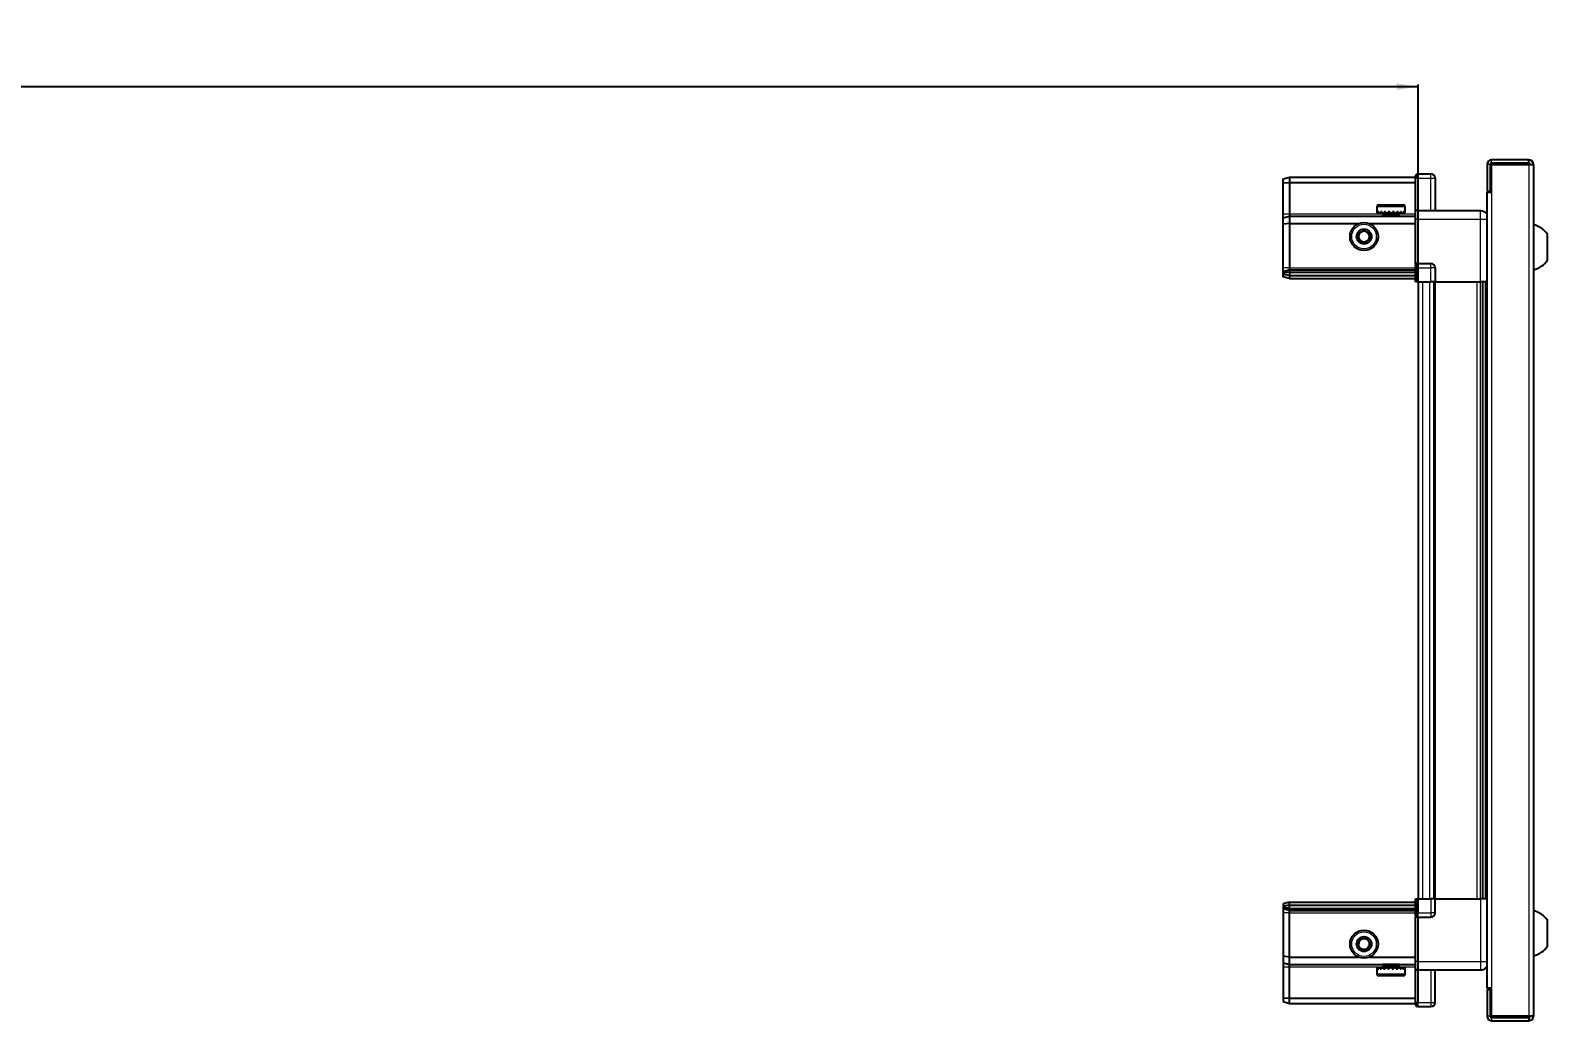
# Model space of a CAD drawing. Header units: millimetres. Extents: x 899 to 4126, y -416 to 1819.
# Drawn here: x 2619 to 3322, y 1294 to 1754 of the extents above; entities that cross this region are included whole.
import ezdxf

# ---------------------------------------------------------------- set-up
doc = ezdxf.new("R2010")
doc.units = ezdxf.units.MM
doc.layers.add('FORMAT', color=7, linetype='Continuous')
doc.styles.add('SLDTEXTSTYLE0', font='TXT', dxfattribs={"width": 0.75})
doc.dimstyles.new('SLDDIMSTYLE0', dxfattribs={"dimtxt": 20, "dimasz": 10, "dimexe": 0, "dimexo": 0.0625, "dimgap": 5, "dimtad": 2, "dimdec": 1, "dimrnd": 1e-09, "dimzin": 12, "dimdsep": 46, "dimtxsty": 'SLDTEXTSTYLE0', "dimsah": 1, "dimcen": 0.09, "dimadec": 0, "dimazin": 3, "dimtfac": 1, "dimtofl": 0, "dimtmove": 0, "dimatfit": 3, "dimfxl": 0, "dimfrac": 2, "dimtolj": 1, "dimtzin": 12, "dimarcsym": 0})

# ---------------------------------------------------------------- blocks, each defined once
blk = doc.blocks.new('_D_4')
at = {"layer": 'FORMAT'}
for p, q in [((1762.2, 1636.94), (1762.2, 1728.43)), ((1762.2, 1727.43), (3262.2, 1727.43)), ((3262.2, 1636.94), (3262.2, 1728.43))]:
    blk.add_line(p, q, dxfattribs=at)
for points in [[(1762.2, 1727.43), (1772.2, 1725.9), (1772.2, 1728.97)], [(3262.2, 1727.43), (3252.2, 1728.97), (3252.2, 1725.9)]]:
    blk.add_solid(points, dxfattribs=at)
at = {"layer": 'FORMAT', "insert": (2482.64, 1753.22), "char_height": 20, "attachment_point": 1, "style": 'SLDTEXTSTYLE0'}
blk.add_mtext('1500', dxfattribs=at)

msp = doc.modelspace()

# ---------------------------------------------------------------- linework, layer by layer
at = {"color": 7, "linetype": 'Continuous', "lineweight": 25}
for p, q in [((3294.05, 1691.33), (3294.05, 1678.93)), ((3295.55, 1691.33), (3295.55, 1678.93)), ((3296.05, 1678.43), (3296.05, 1691.33)), ((3296.05, 1691.33), (3313.45, 1691.33)), ((3313.45, 1693.43), (3296.15, 1693.43)), ((3313.45, 1691.93), (3296.15, 1691.93)), ((3313.45, 1691.93), (3313.45, 1693.43)), ((3313.45, 1691.33), (3315.55, 1691.33)), ((3315.55, 1691.33), (3315.55, 1296.53)), ((3199.55, 1684.63), (3202.55, 1685.43)), ((3199.55, 1682.78), (3199.55, 1684.63)), ((3199.55, 1682.78), (3202.55, 1682.93)), ((3199.55, 1668.43), (3199.55, 1682.78)), ((3202.55, 1685.43), (3202.55, 1682.93)), ((3202.55, 1685.43), (3260.85, 1685.43)), ((3202.55, 1682.93), (3202.55, 1668.43)), ((3202.55, 1682.93), (3260.85, 1682.93)), ((3261.71, 1686.93), (3260.85, 1686.43)), ((3261.71, 1686.93), (3260.85, 1686.43)), ((3260.85, 1686.43), (3260.85, 1684.93)), ((3260.85, 1670.13), (3260.85, 1684.93)), ((3262.05, 1686.93), (3261.71, 1686.93)), ((3262.05, 1686.93), (3261.71, 1686.93)), ((3262.05, 1686.93), (3262.05, 1686.93)), ((3262.05, 1684.93), (3262.05, 1686.93)), ((3262.05, 1686.93), (3268.05, 1686.93)), ((3262.05, 1684.93), (3262.05, 1670.13)), ((3270.05, 1684.93), (3270.05, 1669.93)), ((3293.95, 1678.43), (3293.95, 1309.43)), ((3293.95, 1678.43), (3296.05, 1678.43)), ((3294.05, 1678.93), (3295.55, 1678.93)), ((3199.55, 1666.63), (3199.55, 1668.43)), ((3199.55, 1666.63), (3202.55, 1667.43)), ((3199.55, 1663.6), (3199.55, 1666.63)), ((3202.55, 1668.43), (3202.55, 1667.43)), ((3202.55, 1667.43), (3202.55, 1663.93)), ((3202.55, 1667.43), (3260.85, 1667.43)), ((3243.05, 1671.83), (3243.05, 1668.93)), ((3243.05, 1668.93), (3243.09, 1668.93)), ((3243.21, 1669.43), (3243.09, 1669.43)), ((3243.09, 1669.43), (3243.09, 1668.93)), ((3243.09, 1668.93), (3243.21, 1668.93)), ((3243.21, 1669.43), (3243.21, 1668.93)), ((3243.21, 1668.93), (3243.62, 1668.93)), ((3243.96, 1669.43), (3243.62, 1669.43)), ((3243.62, 1669.43), (3243.62, 1668.93)), ((3243.62, 1668.93), (3243.96, 1668.93)), ((3243.85, 1672.63), (3255.25, 1672.63)), ((3243.96, 1669.43), (3243.96, 1668.93)), ((3243.96, 1668.93), (3244.73, 1668.93)), ((3245.25, 1669.43), (3244.73, 1669.43)), ((3244.73, 1669.43), (3244.73, 1668.93)), ((3244.73, 1668.93), (3245.25, 1668.93)), ((3245.15, 1668.93), (3245.15, 1668.83)), ((3245.15, 1668.83), (3253.95, 1668.83)), ((3245.25, 1669.43), (3245.25, 1668.93)), ((3245.25, 1668.93), (3246.31, 1668.93)), ((3245.55, 1668.43), (3246.24, 1667.95)), ((3245.55, 1668.43), (3253.55, 1668.43)), ((3246.24, 1667.95), (3245.55, 1667.47)), ((3245.55, 1667.47), (3245.55, 1667.43)), ((3245.55, 1667.47), (3253.55, 1667.47)), ((3246.24, 1667.95), (3252.86, 1667.95)), ((3246.97, 1669.43), (3246.31, 1669.43)), ((3246.31, 1669.43), (3246.31, 1668.93)), ((3246.31, 1668.93), (3246.97, 1668.93)), ((3246.97, 1669.43), (3246.97, 1668.93)), ((3246.97, 1668.93), (3248.21, 1668.93)), ((3248.94, 1669.43), (3248.21, 1669.43)), ((3248.21, 1669.43), (3248.21, 1668.93)), ((3248.21, 1668.93), (3248.64, 1668.93)), ((3248.64, 1669.43), (3248.64, 1668.93)), ((3248.94, 1669.43), (3248.94, 1668.93)), ((3248.94, 1668.93), (3250.24, 1668.93)), ((3250.97, 1669.43), (3250.24, 1669.43)), ((3250.24, 1669.43), (3250.24, 1668.93)), ((3250.51, 1669.43), (3250.51, 1668.93)), ((3250.51, 1668.93), (3250.97, 1668.93)), ((3250.97, 1669.43), (3250.97, 1668.93)), ((3250.97, 1668.93), (3252.2, 1668.93)), ((3252.86, 1669.43), (3252.2, 1669.43)), ((3252.2, 1669.43), (3252.2, 1668.93)), ((3252.2, 1668.93), (3252.86, 1668.93)), ((3252.86, 1669.43), (3252.86, 1668.93)), ((3252.86, 1668.93), (3253.91, 1668.93)), ((3252.86, 1667.95), (3253.55, 1668.43)), ((3253.55, 1667.47), (3252.86, 1667.95)), ((3253.55, 1667.43), (3253.55, 1667.47)), ((3254.43, 1669.43), (3253.91, 1669.43)), ((3253.91, 1669.43), (3253.91, 1668.93)), ((3253.91, 1668.93), (3254.43, 1668.93)), ((3253.95, 1668.83), (3253.95, 1668.93)), ((3254.43, 1669.43), (3254.43, 1668.93)), ((3254.43, 1668.93), (3255.18, 1668.93)), ((3255.52, 1669.43), (3255.18, 1669.43)), ((3255.18, 1669.43), (3255.18, 1668.93)), ((3255.18, 1668.93), (3255.52, 1668.93)), ((3255.52, 1669.43), (3255.52, 1668.93)), ((3255.52, 1668.93), (3255.91, 1668.93)), ((3256.02, 1669.43), (3255.91, 1669.43)), ((3255.91, 1669.43), (3255.91, 1668.93)), ((3255.91, 1668.93), (3256.02, 1668.93)), ((3256.02, 1669.43), (3256.02, 1668.93)), ((3256.02, 1668.93), (3256.05, 1668.93)), ((3256.05, 1668.93), (3256.05, 1671.83)), ((3260.85, 1669.93), (3260.85, 1670.13)), ((3262.05, 1669.93), (3260.85, 1669.93)), ((3260.85, 1665.93), (3260.85, 1669.93)), ((3262.05, 1670.13), (3262.05, 1669.93)), ((3262.05, 1669.93), (3262.05, 1665.93)), ((3262.05, 1669.93), (3291.05, 1669.93)), ((3202.55, 1663.93), (3199.55, 1663.6)), ((3199.55, 1643.43), (3199.55, 1663.6)), ((3202.55, 1663.93), (3202.55, 1643.43)), ((3202.55, 1663.93), (3234.55, 1663.93)), ((3239.55, 1663.93), (3260.85, 1663.93)), ((3260.85, 1645.63), (3260.85, 1665.93)), ((3262.05, 1665.93), (3262.05, 1645.63)), ((3322.15, 1646.93), (3322.15, 1658.93)), ((3260.85, 1645.43), (3260.85, 1645.63)), ((3262.05, 1645.43), (3260.85, 1645.43)), ((3260.85, 1645.43), (3260.85, 1644.76)), ((3262.05, 1645.63), (3262.05, 1645.43)), ((3262.05, 1643.43), (3262.05, 1645.43)), ((3262.05, 1643.43), (3262.05, 1645.43)), ((3262.05, 1645.43), (3268.05, 1645.43)), ((3199.55, 1641.63), (3199.55, 1643.43)), ((3202.55, 1642.43), (3199.55, 1641.63)), ((3199.55, 1640.89), (3199.55, 1641.63)), ((3202.55, 1641.43), (3199.55, 1640.89)), ((3199.55, 1640.39), (3199.55, 1640.89)), ((3199.55, 1639.24), (3199.55, 1640.39)), ((3202.55, 1639.93), (3199.55, 1640.39)), ((3202.55, 1638.43), (3199.55, 1639.24)), ((3202.55, 1643.43), (3202.55, 1642.43)), ((3202.55, 1642.43), (3202.55, 1641.43)), ((3202.55, 1642.43), (3260.85, 1642.43)), ((3202.55, 1641.43), (3202.55, 1639.93)), ((3202.55, 1641.43), (3260.85, 1641.43)), ((3202.55, 1639.93), (3260.85, 1639.93)), ((3202.55, 1639.93), (3202.55, 1638.43)), ((3202.55, 1638.43), (3260.85, 1638.43)), ((3260.85, 1636.93), (3260.85, 1644.76)), ((3261.71, 1643.43), (3261.71, 1636.93)), ((3262.05, 1643.43), (3262.05, 1636.93)), ((3270.05, 1643.43), (3270.05, 1636.93)), ((3261.71, 1636.93), (3260.85, 1636.93)), ((3262.05, 1636.93), (3261.71, 1636.93)), ((3262.05, 1636.93), (3268.05, 1636.93)), ((3262.2, 1636.93), (3262.2, 1350.93)), ((3270.05, 1636.93), (3268.05, 1636.93)), ((3269.4, 1636.93), (3269.4, 1350.93)), ((3270.05, 1636.93), (3291.05, 1636.93)), ((3292.07, 1350.93), (3292.07, 1636.93)), ((3292.11, 1350.93), (3292.11, 1636.93)), ((3293.9, 1636.93), (3293.9, 1350.93)), ((3260.85, 1343.11), (3260.85, 1350.93)), ((3260.85, 1350.93), (3261.71, 1350.93)), ((3261.71, 1350.93), (3261.71, 1350.93)), ((3261.71, 1350.93), (3261.71, 1344.43)), ((3262.05, 1350.93), (3261.71, 1350.93)), ((3262.05, 1350.93), (3262.05, 1344.43)), ((3262.05, 1350.93), (3262.05, 1350.93)), ((3262.05, 1350.93), (3268.05, 1350.93)), ((3262.05, 1350.93), (3262.05, 1344.43)), ((3270.05, 1350.93), (3268.05, 1350.93)), ((3270.05, 1344.43), (3270.05, 1350.93)), ((3270.05, 1350.93), (3291.05, 1350.93)), ((3202.55, 1349.43), (3199.55, 1348.63)), ((3199.55, 1348.63), (3199.55, 1347.48)), ((3202.55, 1347.93), (3199.55, 1347.48)), ((3199.55, 1347.48), (3199.55, 1346.98)), ((3202.55, 1346.43), (3199.55, 1346.98)), ((3199.55, 1346.98), (3199.55, 1346.24)), ((3202.55, 1345.43), (3199.55, 1346.24)), ((3199.55, 1346.24), (3199.55, 1344.43)), ((3199.55, 1344.43), (3199.55, 1324.27)), ((3202.55, 1347.93), (3202.55, 1349.43)), ((3202.55, 1349.43), (3260.85, 1349.43)), ((3202.55, 1346.43), (3202.55, 1347.93)), ((3202.55, 1347.93), (3260.85, 1347.93)), ((3202.55, 1346.43), (3260.85, 1346.43)), ((3202.55, 1345.43), (3202.55, 1346.43)), ((3202.55, 1345.43), (3260.85, 1345.43)), ((3202.55, 1344.43), (3202.55, 1345.43)), ((3202.55, 1323.93), (3202.55, 1344.43)), ((3260.85, 1343.11), (3260.85, 1342.43)), ((3262.05, 1342.43), (3262.05, 1344.43)), ((3262.05, 1342.43), (3260.85, 1342.43)), ((3260.85, 1342.23), (3260.85, 1342.43)), ((3260.85, 1321.93), (3260.85, 1342.23)), ((3262.05, 1342.43), (3262.05, 1342.23)), ((3262.05, 1342.43), (3268.05, 1342.43)), ((3262.05, 1342.23), (3262.05, 1321.93)), ((3322.15, 1328.93), (3322.15, 1340.93)), ((3202.55, 1323.93), (3199.55, 1324.27)), ((3199.55, 1324.27), (3199.55, 1321.24)), ((3202.55, 1323.93), (3234.55, 1323.93)), ((3202.55, 1320.43), (3202.55, 1323.93)), ((3239.55, 1323.93), (3260.85, 1323.93)), ((3199.55, 1321.24), (3202.55, 1320.43)), ((3199.55, 1321.24), (3199.55, 1319.43)), ((3199.55, 1319.43), (3199.55, 1305.09)), ((3202.55, 1320.43), (3260.85, 1320.43)), ((3202.55, 1319.43), (3202.55, 1320.43)), ((3202.55, 1304.93), (3202.55, 1319.43)), ((3243.05, 1318.93), (3243.05, 1316.03)), ((3243.07, 1318.93), (3243.05, 1318.93)), ((3243.07, 1318.43), (3243.07, 1318.93)), ((3243.16, 1318.93), (3243.07, 1318.93)), ((3243.07, 1318.43), (3243.16, 1318.43)), ((3243.16, 1318.43), (3243.16, 1318.93)), ((3243.54, 1318.93), (3243.16, 1318.93)), ((3243.54, 1318.43), (3243.54, 1318.93)), ((3243.86, 1318.93), (3243.54, 1318.93)), ((3243.54, 1318.43), (3243.86, 1318.43)), ((3255.25, 1315.23), (3243.85, 1315.23)), ((3243.86, 1318.43), (3243.86, 1318.93)), ((3244.59, 1318.93), (3243.86, 1318.93)), ((3244.59, 1318.43), (3244.59, 1318.93)), ((3245.1, 1318.93), (3244.59, 1318.93)), ((3244.59, 1318.43), (3245.1, 1318.43)), ((3245.1, 1318.43), (3245.1, 1318.93)), ((3246.14, 1318.93), (3245.1, 1318.93)), ((3245.15, 1319.03), (3245.15, 1318.93)), ((3253.95, 1319.03), (3245.15, 1319.03)), ((3245.55, 1320.43), (3245.55, 1320.4)), ((3245.55, 1320.4), (3246.24, 1319.92)), ((3253.55, 1320.4), (3245.55, 1320.4)), ((3246.24, 1319.92), (3245.55, 1319.43)), ((3253.55, 1319.43), (3245.55, 1319.43)), ((3246.14, 1318.43), (3246.14, 1318.93)), ((3246.79, 1318.93), (3246.14, 1318.93)), ((3246.14, 1318.43), (3246.79, 1318.43)), ((3252.86, 1319.92), (3246.24, 1319.92)), ((3246.79, 1318.43), (3246.79, 1318.93)), ((3248.01, 1318.93), (3246.79, 1318.93)), ((3248.01, 1318.43), (3248.01, 1318.93)), ((3248.51, 1318.93), (3248.01, 1318.93)), ((3248.01, 1318.43), (3248.74, 1318.43)), ((3248.51, 1318.43), (3248.51, 1318.93)), ((3248.74, 1318.43), (3248.74, 1318.93)), ((3250.04, 1318.93), (3248.74, 1318.93)), ((3250.04, 1318.43), (3250.04, 1318.93)), ((3250.04, 1318.43), (3250.77, 1318.43)), ((3250.38, 1318.43), (3250.38, 1318.93)), ((3250.77, 1318.93), (3250.38, 1318.93)), ((3250.77, 1318.43), (3250.77, 1318.93)), ((3252.02, 1318.93), (3250.77, 1318.93)), ((3252.02, 1318.43), (3252.02, 1318.93)), ((3252.69, 1318.93), (3252.02, 1318.93)), ((3252.02, 1318.43), (3252.69, 1318.43)), ((3252.69, 1318.43), (3252.69, 1318.93)), ((3253.76, 1318.93), (3252.69, 1318.93)), ((3252.86, 1319.92), (3253.55, 1320.4)), ((3253.55, 1319.43), (3252.86, 1319.92)), ((3253.55, 1320.4), (3253.55, 1320.43)), ((3253.76, 1318.43), (3253.76, 1318.93)), ((3254.29, 1318.93), (3253.76, 1318.93)), ((3253.76, 1318.43), (3254.29, 1318.43)), ((3253.95, 1318.93), (3253.95, 1319.03)), ((3254.29, 1318.43), (3254.29, 1318.93)), ((3255.08, 1318.93), (3254.29, 1318.93)), ((3255.08, 1318.43), (3255.08, 1318.93)), ((3255.43, 1318.93), (3255.08, 1318.93)), ((3255.08, 1318.43), (3255.43, 1318.43)), ((3255.43, 1318.43), (3255.43, 1318.93)), ((3255.86, 1318.93), (3255.43, 1318.93)), ((3255.86, 1318.43), (3255.86, 1318.93)), ((3256, 1318.93), (3255.86, 1318.93)), ((3255.86, 1318.43), (3256, 1318.43)), ((3256, 1318.43), (3256, 1318.93)), ((3256.05, 1318.93), (3256, 1318.93)), ((3256.05, 1316.03), (3256.05, 1318.93)), ((3260.85, 1317.93), (3260.85, 1321.93)), ((3262.05, 1317.93), (3260.85, 1317.93)), ((3260.85, 1317.73), (3260.85, 1317.93)), ((3260.85, 1302.93), (3260.85, 1317.73)), ((3262.05, 1321.93), (3262.05, 1317.93)), ((3262.05, 1317.93), (3262.05, 1317.73)), ((3262.05, 1317.93), (3291.05, 1317.93)), ((3262.05, 1317.73), (3262.05, 1302.93)), ((3262.05, 1317.73), (3262.05, 1302.93)), ((3270.05, 1302.93), (3270.05, 1317.93)), ((3296.05, 1309.43), (3293.95, 1309.43)), ((3294.05, 1308.93), (3294.05, 1296.53)), ((3294.05, 1308.93), (3295.55, 1308.93)), ((3295.55, 1308.93), (3295.55, 1296.53)), ((3296.05, 1296.53), (3296.05, 1309.43)), ((3199.55, 1305.09), (3202.55, 1304.93)), ((3199.55, 1305.09), (3199.55, 1303.24)), ((3199.55, 1303.24), (3202.55, 1302.43)), ((3202.55, 1304.93), (3260.85, 1304.93)), ((3202.55, 1302.43), (3202.55, 1304.93)), ((3202.55, 1302.43), (3260.85, 1302.43)), ((3260.85, 1302.93), (3260.85, 1301.43)), ((3260.85, 1301.43), (3261.71, 1300.93)), ((3262.05, 1300.93), (3261.71, 1300.93)), ((3262.05, 1300.93), (3262.05, 1302.93)), ((3262.05, 1300.93), (3268.05, 1300.93)), ((3313.45, 1296.53), (3296.05, 1296.53)), ((3296.15, 1295.93), (3313.45, 1295.93)), ((3296.15, 1294.43), (3313.45, 1294.43)), ((3315.55, 1296.53), (3313.45, 1296.53)), ((3313.45, 1295.93), (3313.45, 1294.43))]:
    msp.add_line(p, q, dxfattribs=at)
at = {"color": 8, "linetype": 'Continuous', "lineweight": 18}
for p, q in [((3295.55, 1691.33), (3294.05, 1691.33)), ((3296.15, 1691.93), (3296.15, 1693.43)), ((3313.45, 1691.33), (3313.45, 1296.53)), ((3262.05, 1684.93), (3260.85, 1684.93)), ((3262.05, 1684.93), (3268.05, 1684.93)), ((3268.05, 1684.93), (3268.05, 1686.93)), ((3268.05, 1669.93), (3268.05, 1684.93)), ((3268.05, 1684.93), (3270.05, 1684.93)), ((3296.05, 1678.43), (3296.05, 1309.43)), ((3199.55, 1668.43), (3202.55, 1668.43)), ((3202.55, 1668.43), (3245.55, 1668.43)), ((3243.05, 1671.83), (3256.05, 1671.83)), ((3253.55, 1668.43), (3260.85, 1668.43)), ((3260.85, 1670.13), (3262.05, 1670.13)), ((3262.05, 1665.93), (3260.85, 1665.93)), ((3262.05, 1665.93), (3291.05, 1665.93)), ((3291.05, 1636.93), (3291.05, 1665.93)), ((3260.85, 1645.63), (3262.05, 1645.63)), ((3268.05, 1643.43), (3268.05, 1645.43)), ((3202.55, 1643.43), (3199.55, 1643.43)), ((3202.55, 1643.43), (3260.85, 1643.43)), ((3262.05, 1643.43), (3261.71, 1643.43)), ((3262.05, 1643.43), (3268.05, 1643.43)), ((3268.05, 1636.93), (3268.05, 1643.43)), ((3270.05, 1643.43), (3268.05, 1643.43)), ((3264.2, 1636.93), (3264.2, 1350.93)), ((3267.4, 1636.93), (3267.4, 1350.93)), ((3270.05, 1636.93), (3270.05, 1350.93)), ((3289.45, 1350.93), (3289.45, 1636.93)), ((3290.86, 1636.93), (3290.86, 1350.93)), ((3293.31, 1350.93), (3293.31, 1636.93)), ((3262.05, 1350.93), (3261.71, 1350.93)), ((3268.05, 1350.93), (3268.05, 1344.43)), ((3291.05, 1350.93), (3291.05, 1321.93)), ((3202.55, 1344.43), (3199.55, 1344.43)), ((3202.55, 1344.43), (3260.85, 1344.43)), ((3262.05, 1344.43), (3261.71, 1344.43)), ((3262.05, 1344.43), (3268.05, 1344.43)), ((3270.05, 1344.43), (3268.05, 1344.43)), ((3268.05, 1344.43), (3268.05, 1342.43)), ((3262.05, 1342.23), (3260.85, 1342.23)), ((3199.55, 1319.43), (3202.55, 1319.43)), ((3202.55, 1319.43), (3245.55, 1319.43)), ((3256.05, 1316.03), (3243.05, 1316.03)), ((3253.55, 1319.43), (3260.85, 1319.43)), ((3262.05, 1321.93), (3260.85, 1321.93)), ((3262.05, 1317.73), (3260.85, 1317.73)), ((3262.05, 1321.93), (3291.05, 1321.93)), ((3268.05, 1317.93), (3268.05, 1302.93)), ((3262.05, 1302.93), (3260.85, 1302.93)), ((3262.05, 1302.93), (3268.05, 1302.93)), ((3268.05, 1302.93), (3270.05, 1302.93)), ((3268.05, 1302.93), (3268.05, 1300.93)), ((3295.55, 1296.53), (3294.05, 1296.53)), ((3296.15, 1295.93), (3296.15, 1294.43))]:
    msp.add_line(p, q, dxfattribs=at)
at = {"color": 7, "linetype": 'Continuous', "lineweight": 25}
for centre, radius in [((3237.05, 1657.93), 6.5), ((3237.05, 1657.93), 3.46), ((3237.05, 1329.93), 6.5), ((3237.05, 1329.93), 3.46)]:
    msp.add_circle(centre, radius, dxfattribs=at)
at = {"color": 8, "linetype": 'Continuous', "lineweight": 18}
for centre in [(3237.05, 1657.93), (3237.05, 1329.93)]:
    msp.add_circle(centre, 5.7, dxfattribs=at)
at = {"color": 7, "linetype": 'Continuous', "lineweight": 25}
for centre, radius, start, end in [((3296.15, 1691.33), 2.1, 90, 180), ((3296.15, 1691.33), 0.6, 90, 180), ((3313.45, 1691.33), 2.1, 0, 90), ((3313.45, 1691.33), 0.6, 0, 90), ((3268.05, 1684.93), 2, 0, 90), ((3243.85, 1671.83), 0.8, 90, 180), ((3245.15, 1668.43), 0.4, 0, 90), ((3253.95, 1668.43), 0.4, 90, 180), ((3255.25, 1671.83), 0.8, 0, 90), ((3237.05, 1657.93), 2.5, 120.74103, 180.74103), ((3237.05, 1657.93), 2.5, 60.74103, 120.74103), ((3237.05, 1657.93), 2.5, 0.74103, 60.74103), ((3312.52, 1651.91), 11.91, 36.1266, 75.29965), ((3237.05, 1657.93), 2.5, 180.74103, 240.74103), ((3237.05, 1657.93), 2.5, 240.74103, 300.74103), ((3237.05, 1657.93), 2.5, 300.74103, 0.74103), ((3268.05, 1643.43), 2, 0, 90), ((3312.52, 1653.96), 11.91, 284.70035, 323.8734), ((3268.05, 1344.43), 2, 270, 0), ((3312.52, 1333.91), 11.91, 36.1266, 75.29965), ((3237.05, 1329.93), 2.5, 155.91157, 215.91157), ((3237.05, 1329.93), 2.5, 95.91157, 155.91157), ((3237.05, 1329.93), 2.5, 35.91157, 95.91157), ((3237.05, 1329.93), 2.5, 335.91157, 35.91157), ((3237.05, 1329.93), 2.5, 215.91157, 275.91157), ((3237.05, 1329.93), 2.5, 275.91157, 335.91157), ((3312.52, 1335.96), 11.91, 284.70035, 323.8734), ((3243.85, 1316.03), 0.8, 180, 270), ((3245.15, 1319.43), 0.4, 270, 0), ((3253.95, 1319.43), 0.4, 180, 270), ((3255.25, 1316.03), 0.8, 270, 0), ((3268.05, 1302.93), 2, 270, 0), ((3296.15, 1296.53), 2.1, 180, 270), ((3296.15, 1296.53), 0.6, 180, 270), ((3313.45, 1296.53), 0.6, 270, 0), ((3313.45, 1296.53), 2.1, 270, 0)]:
    msp.add_arc(centre, radius, start, end, dxfattribs=at)
for centre, start_param, end_param in [((3258.25, 1643.43), 0, 0.722734), ((3258.25, 1344.43), 5.560451, 6.283185)]:
    msp.add_ellipse(centre, major_axis=(3.46, 0), ratio=0.57735, start_param=start_param, end_param=end_param, dxfattribs=at)
for points, knots in [([(3291.05, 1669.93), (3291.49, 1669.89), (3292.17, 1669.82), (3292.98, 1669.38), (3293.53, 1668.94), (3293.81, 1668.57), (3293.95, 1668.39)], [0, 0, 0, 0, 0.384298, 0.591173, 0.802437, 1, 1, 1, 1]), ([(3234.53, 1659.34), (3234.97, 1659.61), (3235.8, 1660.1), (3236.63, 1660.59), (3237.01, 1660.82)], [0, 0, 0, 0, 0.534686, 1, 1, 1, 1]), ([(3237.01, 1660.82), (3237.46, 1660.57), (3238.3, 1660.1), (3239.14, 1659.63), (3239.53, 1659.41)], [0, 0, 0, 0, 0.534686, 1, 1, 1, 1]), ([(3234.57, 1656.46), (3234.57, 1656.58), (3234.56, 1657.18), (3234.54, 1658.18), (3234.53, 1659), (3234.53, 1659.34)], [0, 0, 0, 0, 0.133125, 0.637099, 1, 1, 1, 1]), ([(3237.09, 1655.05), (3236.64, 1655.3), (3235.79, 1655.77), (3234.96, 1656.24), (3234.57, 1656.46)], [0, 0, 0, 0, 0.534686, 1, 1, 1, 1]), ([(3239.57, 1656.52), (3239.12, 1656.26), (3238.29, 1655.77), (3237.47, 1655.28), (3237.09, 1655.05)], [0, 0, 0, 0, 0.5346859, 1, 1, 1, 1]), ([(3239.53, 1659.41), (3239.53, 1659.06), (3239.54, 1658.24), (3239.56, 1657.25), (3239.57, 1656.65), (3239.57, 1656.52)], [0, 0, 0, 0, 0.362901, 0.866875, 1, 1, 1, 1]), ([(3293.9, 1636.93), (3293.86, 1636.93), (3293.64, 1636.93), (3292.92, 1636.93), (3291.96, 1636.93), (3291.31, 1636.93), (3291.05, 1636.93)], [0, 0, 0, 0, 0.071707, 0.420979, 0.770251, 1, 1, 1, 1]), ([(3293.9, 1350.93), (3293.86, 1350.93), (3293.64, 1350.93), (3292.92, 1350.93), (3291.96, 1350.93), (3291.31, 1350.93), (3291.05, 1350.93)], [0, 0, 0, 0, 0.071707, 0.420979, 0.770251, 1, 1, 1, 1]), ([(3234.18, 1329.64), (3234.39, 1330.11), (3234.78, 1330.99), (3235.17, 1331.86), (3235.36, 1332.27)], [0, 0, 0, 0, 0.534686, 1, 1, 1, 1]), ([(3235.87, 1327.3), (3235.57, 1327.72), (3235, 1328.5), (3234.44, 1329.27), (3234.18, 1329.64)], [0, 0, 0, 0, 0.534686, 1, 1, 1, 1]), ([(3235.36, 1332.27), (3235.7, 1332.31), (3236.52, 1332.39), (3237.51, 1332.49), (3238.1, 1332.56), (3238.23, 1332.57)], [0, 0, 0, 0, 0.3629006, 0.8668753, 1, 1, 1, 1]), ([(3238.23, 1332.57), (3238.53, 1332.15), (3239.09, 1331.37), (3239.66, 1330.59), (3239.92, 1330.23)], [0, 0, 0, 0, 0.534686, 1, 1, 1, 1]), ([(3239.92, 1330.23), (3239.71, 1329.76), (3239.32, 1328.88), (3238.92, 1328), (3238.74, 1327.6)], [0, 0, 0, 0, 0.534686, 1, 1, 1, 1]), ([(3238.74, 1327.6), (3238.62, 1327.58), (3238.02, 1327.52), (3237.03, 1327.42), (3236.21, 1327.33), (3235.87, 1327.3)], [0, 0, 0, 0, 0.133125, 0.637099, 1, 1, 1, 1]), ([(3291.05, 1317.93), (3291.49, 1317.98), (3292.17, 1318.05), (3292.98, 1318.49), (3293.53, 1318.93), (3293.81, 1319.3), (3293.95, 1319.48)], [0, 0, 0, 0, 0.384298, 0.591173, 0.802437, 1, 1, 1, 1])]:
    msp.add_open_spline(points, degree=3, knots=knots, dxfattribs=at)
at = {"color": 8, "linetype": 'Continuous', "lineweight": 18}
for points in [[(3291.05, 1665.93), (3291.05, 1666.46), (3291.05, 1667.51), (3291.05, 1668.83), (3291.05, 1669.75), (3291.05, 1669.87), (3291.05, 1669.93)], [(3291.05, 1321.93), (3291.05, 1321.41), (3291.05, 1320.36), (3291.05, 1319.04), (3291.05, 1318.11), (3291.05, 1317.99), (3291.05, 1317.93)]]:
    msp.add_open_spline(points, degree=3, dxfattribs=at)
for points, knots in [([(3291.05, 1665.93), (3291.49, 1665.93), (3292.17, 1665.93), (3292.98, 1665.93), (3293.53, 1665.93), (3293.81, 1665.93), (3293.95, 1665.93)], [0, 0, 0, 0, 0.384298, 0.591173, 0.802437, 1, 1, 1, 1]), ([(3291.05, 1321.93), (3291.49, 1321.93), (3292.17, 1321.93), (3292.98, 1321.93), (3293.53, 1321.93), (3293.81, 1321.93), (3293.95, 1321.93)], [0, 0, 0, 0, 0.3842982, 0.5911726, 0.8024372, 1, 1, 1, 1])]:
    msp.add_open_spline(points, degree=3, knots=knots, dxfattribs=at)

# ---------------------------------------------------------------- dimensions: what is measured, and where the dimension line sits
at = {"layer": 'FORMAT'}
dim = msp.add_linear_dim(base=(3262.2, 1727.43), p1=(1762.2, 1636.93), p2=(3262.2, 1636.93), angle=0, dimstyle='SLDDIMSTYLE0', dxfattribs=at)
dim.commit()
dim.dimension.update_dxf_attribs({"geometry": '_D_4', "text_midpoint": (2512.2, 1727.43), "dimtype": 160})

doc.saveas('drawing.dxf')
